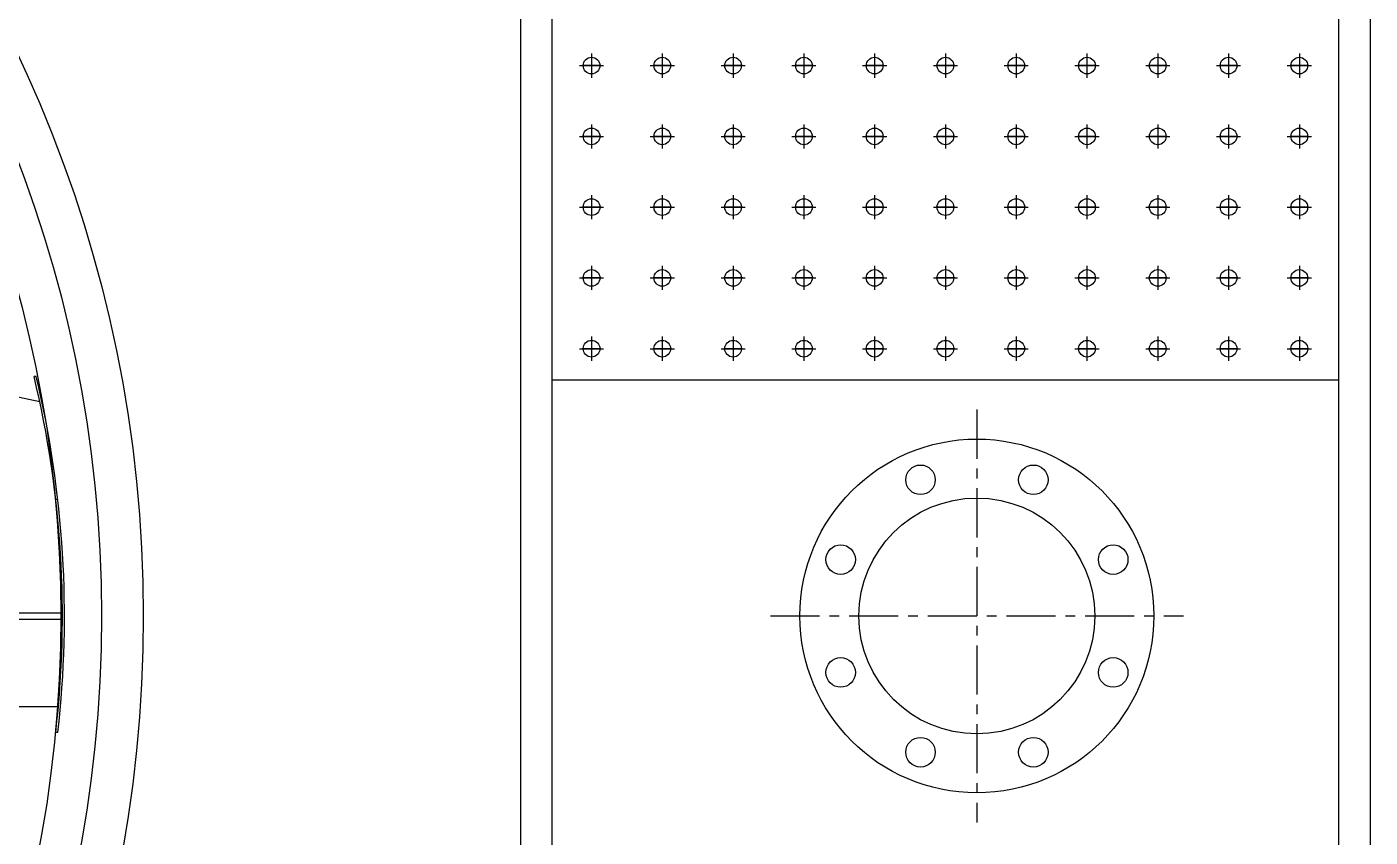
# Model space of a CAD drawing. Header units: millimetres. Extents: x 0 to 25222, y 0 to 17836.
# Drawn here: x 8255 to 9963, y 12938 to 13968 of the extents above; entities that cross this region are included whole.
import ezdxf

# ---------------------------------------------------------------- set-up
doc = ezdxf.new("R2010")
doc.units = ezdxf.units.MM
doc.linetypes.add('CENTER', pattern=[2, 1.25, -0.25, 0.25, -0.25])
doc.layers.add('CENTER', color=1, linetype='CENTER')
doc.layers.add('LINE', color=7, linetype='Continuous')

msp = doc.modelspace()

# ---------------------------------------------------------------- linework, layer by layer
at = {"color": 3}
for p, q in [((9963.1, 15019.1), (9963.1, 11419.1)), ((8883.1, 11459.1), (8883.1, 14979.1)), ((8923.1, 11459.1), (8923.1, 14979.1)), ((9923.1, 14979.1), (9923.1, 11459.1)), ((9923.1, 13519.1), (8923.1, 13519.1)), ((6810.5, 13223), (8298.4, 13223)), ((6810.5, 13215.1), (8298.4, 13215.1))]:
    msp.add_line(p, q, dxfattribs=at)
for centre, radius in [((6728.1, 13219.1), 1675), ((6728.1, 13219.1), 1675), ((6728.1, 13219.1), 1621.9), ((6728.1, 13219.1), 1570.3), ((9463.1, 13219.1), 225), ((9391.4, 13392.3), 18.8), ((9534.9, 13392.3), 18.8), ((9463.1, 13219.1), 150), ((9289.9, 13290.8), 18.8), ((9636.4, 13290.8), 18.8), ((9289.9, 13147.3), 18.8), ((9636.4, 13147.3), 18.8), ((9391.4, 13045.8), 18.8), ((9534.9, 13045.8), 18.8)]:
    msp.add_circle(centre, radius, dxfattribs=at)
for centre in [(8973.1, 13919.1), (9063.1, 13919.1), (9153.1, 13919.1), (9243.1, 13919.1), (9333.1, 13919.1), (9423.1, 13919.1), (9513.1, 13919.1), (9603.1, 13919.1), (9693.1, 13919.1), (9783.1, 13919.1), (9873.1, 13919.1), (8973.1, 13829.1), (9063.1, 13829.1), (9153.1, 13829.1), (9243.1, 13829.1), (9333.1, 13829.1), (9423.1, 13829.1), (9513.1, 13829.1), (9603.1, 13829.1), (9693.1, 13829.1), (9783.1, 13829.1), (9873.1, 13829.1), (8973.1, 13739.1), (9063.1, 13739.1), (9153.1, 13739.1), (9243.1, 13739.1), (9333.1, 13739.1), (9423.1, 13739.1), (9513.1, 13739.1), (9603.1, 13739.1), (9693.1, 13739.1), (9783.1, 13739.1), (9873.1, 13739.1), (8973.1, 13649.1), (9063.1, 13649.1), (9153.1, 13649.1), (9243.1, 13649.1), (9333.1, 13649.1), (9423.1, 13649.1), (9513.1, 13649.1), (9603.1, 13649.1), (9693.1, 13649.1), (9783.1, 13649.1), (9873.1, 13649.1), (8973.1, 13559.1), (9063.1, 13559.1), (9153.1, 13559.1), (9243.1, 13559.1), (9333.1, 13559.1), (9423.1, 13559.1), (9513.1, 13559.1), (9603.1, 13559.1), (9693.1, 13559.1), (9783.1, 13559.1), (9873.1, 13559.1)]:
    msp.add_circle(centre, 10.6)
at = {"layer": 'CENTER', "linetype": 'CENTER', "ltscale": 50}
for p, q in [((8973.1, 13934.4), (8973.1, 13903.8)), ((8973.1, 13930.8), (8973.1, 13907.3)), ((9063.1, 13934.4), (9063.1, 13903.8)), ((9063.1, 13930.8), (9063.1, 13907.3)), ((9153.1, 13934.4), (9153.1, 13903.8)), ((9153.1, 13930.8), (9153.1, 13907.3)), ((9243.1, 13934.4), (9243.1, 13903.8)), ((9243.1, 13930.8), (9243.1, 13907.3)), ((9333.1, 13934.4), (9333.1, 13903.8)), ((9333.1, 13930.8), (9333.1, 13907.3)), ((9423.1, 13934.4), (9423.1, 13903.8)), ((9423.1, 13930.8), (9423.1, 13907.3)), ((9513.1, 13934.4), (9513.1, 13903.8)), ((9513.1, 13930.8), (9513.1, 13907.3)), ((9603.1, 13934.4), (9603.1, 13903.8)), ((9603.1, 13930.8), (9603.1, 13907.3)), ((9693.1, 13934.4), (9693.1, 13903.8)), ((9693.1, 13930.8), (9693.1, 13907.3)), ((9783.1, 13934.4), (9783.1, 13903.8)), ((9783.1, 13930.8), (9783.1, 13907.3)), ((9873.1, 13934.4), (9873.1, 13903.8)), ((9873.1, 13930.8), (9873.1, 13907.3)), ((8957.8, 13919.1), (8988.4, 13919.1)), ((8984.9, 13919.1), (8961.4, 13919.1)), ((8961.4, 13919.1), (8984.9, 13919.1)), ((8984.9, 13919.1), (8961.4, 13919.1)), ((9047.8, 13919.1), (9078.4, 13919.1)), ((9074.9, 13919.1), (9051.4, 13919.1)), ((9051.4, 13919.1), (9074.9, 13919.1)), ((9074.9, 13919.1), (9051.4, 13919.1)), ((9137.8, 13919.1), (9168.4, 13919.1)), ((9164.9, 13919.1), (9141.4, 13919.1)), ((9141.4, 13919.1), (9164.9, 13919.1)), ((9164.9, 13919.1), (9141.4, 13919.1)), ((9227.8, 13919.1), (9258.4, 13919.1)), ((9254.9, 13919.1), (9231.4, 13919.1)), ((9231.4, 13919.1), (9254.9, 13919.1)), ((9254.9, 13919.1), (9231.4, 13919.1)), ((9317.8, 13919.1), (9348.4, 13919.1)), ((9344.9, 13919.1), (9321.4, 13919.1)), ((9321.4, 13919.1), (9344.9, 13919.1)), ((9344.9, 13919.1), (9321.4, 13919.1)), ((9407.8, 13919.1), (9438.4, 13919.1)), ((9434.9, 13919.1), (9411.4, 13919.1)), ((9411.4, 13919.1), (9434.9, 13919.1)), ((9434.9, 13919.1), (9411.4, 13919.1)), ((9497.8, 13919.1), (9528.4, 13919.1)), ((9524.9, 13919.1), (9501.4, 13919.1)), ((9501.4, 13919.1), (9524.9, 13919.1)), ((9524.9, 13919.1), (9501.4, 13919.1)), ((9587.8, 13919.1), (9618.4, 13919.1)), ((9614.9, 13919.1), (9591.4, 13919.1)), ((9591.4, 13919.1), (9614.9, 13919.1)), ((9614.9, 13919.1), (9591.4, 13919.1)), ((9677.8, 13919.1), (9708.4, 13919.1)), ((9704.9, 13919.1), (9681.4, 13919.1)), ((9681.4, 13919.1), (9704.9, 13919.1)), ((9704.9, 13919.1), (9681.4, 13919.1)), ((9767.8, 13919.1), (9798.4, 13919.1)), ((9794.9, 13919.1), (9771.4, 13919.1)), ((9771.4, 13919.1), (9794.9, 13919.1)), ((9794.9, 13919.1), (9771.4, 13919.1)), ((9857.8, 13919.1), (9888.4, 13919.1)), ((9884.9, 13919.1), (9861.4, 13919.1)), ((9861.4, 13919.1), (9884.9, 13919.1)), ((9884.9, 13919.1), (9861.4, 13919.1)), ((8973.1, 13844.4), (8973.1, 13813.8)), ((8973.1, 13840.8), (8973.1, 13817.3)), ((9063.1, 13844.4), (9063.1, 13813.8)), ((9063.1, 13840.8), (9063.1, 13817.3)), ((9153.1, 13844.4), (9153.1, 13813.8)), ((9153.1, 13840.8), (9153.1, 13817.3)), ((9243.1, 13844.4), (9243.1, 13813.8)), ((9243.1, 13840.8), (9243.1, 13817.3)), ((9333.1, 13844.4), (9333.1, 13813.8)), ((9333.1, 13840.8), (9333.1, 13817.3)), ((9423.1, 13844.4), (9423.1, 13813.8)), ((9423.1, 13840.8), (9423.1, 13817.3)), ((9513.1, 13844.4), (9513.1, 13813.8)), ((9513.1, 13840.8), (9513.1, 13817.3)), ((9603.1, 13844.4), (9603.1, 13813.8)), ((9603.1, 13840.8), (9603.1, 13817.3)), ((9693.1, 13844.4), (9693.1, 13813.8)), ((9693.1, 13840.8), (9693.1, 13817.3)), ((9783.1, 13844.4), (9783.1, 13813.8)), ((9783.1, 13840.8), (9783.1, 13817.3)), ((9873.1, 13844.4), (9873.1, 13813.8)), ((9873.1, 13840.8), (9873.1, 13817.3)), ((8957.8, 13829.1), (8988.4, 13829.1)), ((8984.9, 13829.1), (8961.4, 13829.1)), ((8961.4, 13829.1), (8984.9, 13829.1)), ((8984.9, 13829.1), (8961.4, 13829.1)), ((9047.8, 13829.1), (9078.4, 13829.1)), ((9074.9, 13829.1), (9051.4, 13829.1)), ((9051.4, 13829.1), (9074.9, 13829.1)), ((9074.9, 13829.1), (9051.4, 13829.1)), ((9137.8, 13829.1), (9168.4, 13829.1)), ((9164.9, 13829.1), (9141.4, 13829.1)), ((9141.4, 13829.1), (9164.9, 13829.1)), ((9164.9, 13829.1), (9141.4, 13829.1)), ((9227.8, 13829.1), (9258.4, 13829.1)), ((9254.9, 13829.1), (9231.4, 13829.1)), ((9231.4, 13829.1), (9254.9, 13829.1)), ((9254.9, 13829.1), (9231.4, 13829.1)), ((9317.8, 13829.1), (9348.4, 13829.1)), ((9344.9, 13829.1), (9321.4, 13829.1)), ((9321.4, 13829.1), (9344.9, 13829.1)), ((9344.9, 13829.1), (9321.4, 13829.1)), ((9407.8, 13829.1), (9438.4, 13829.1)), ((9434.9, 13829.1), (9411.4, 13829.1)), ((9411.4, 13829.1), (9434.9, 13829.1)), ((9434.9, 13829.1), (9411.4, 13829.1)), ((9497.8, 13829.1), (9528.4, 13829.1)), ((9524.9, 13829.1), (9501.4, 13829.1)), ((9501.4, 13829.1), (9524.9, 13829.1)), ((9524.9, 13829.1), (9501.4, 13829.1)), ((9587.8, 13829.1), (9618.4, 13829.1)), ((9614.9, 13829.1), (9591.4, 13829.1)), ((9591.4, 13829.1), (9614.9, 13829.1)), ((9614.9, 13829.1), (9591.4, 13829.1)), ((9677.8, 13829.1), (9708.4, 13829.1)), ((9704.9, 13829.1), (9681.4, 13829.1)), ((9681.4, 13829.1), (9704.9, 13829.1)), ((9704.9, 13829.1), (9681.4, 13829.1)), ((9767.8, 13829.1), (9798.4, 13829.1)), ((9794.9, 13829.1), (9771.4, 13829.1)), ((9771.4, 13829.1), (9794.9, 13829.1)), ((9794.9, 13829.1), (9771.4, 13829.1)), ((9857.8, 13829.1), (9888.4, 13829.1)), ((9884.9, 13829.1), (9861.4, 13829.1)), ((9861.4, 13829.1), (9884.9, 13829.1)), ((9884.9, 13829.1), (9861.4, 13829.1)), ((8973.1, 13754.4), (8973.1, 13723.8)), ((8973.1, 13750.8), (8973.1, 13727.3)), ((9063.1, 13754.4), (9063.1, 13723.8)), ((9063.1, 13750.8), (9063.1, 13727.3)), ((9153.1, 13754.4), (9153.1, 13723.8)), ((9153.1, 13750.8), (9153.1, 13727.3)), ((9243.1, 13754.4), (9243.1, 13723.8)), ((9243.1, 13750.8), (9243.1, 13727.3)), ((9333.1, 13754.4), (9333.1, 13723.8)), ((9333.1, 13750.8), (9333.1, 13727.3)), ((9423.1, 13754.4), (9423.1, 13723.8)), ((9423.1, 13750.8), (9423.1, 13727.3)), ((9513.1, 13754.4), (9513.1, 13723.8)), ((9513.1, 13750.8), (9513.1, 13727.3)), ((9603.1, 13754.4), (9603.1, 13723.8)), ((9603.1, 13750.8), (9603.1, 13727.3)), ((9693.1, 13754.4), (9693.1, 13723.8)), ((9693.1, 13750.8), (9693.1, 13727.3)), ((9783.1, 13754.4), (9783.1, 13723.8)), ((9783.1, 13750.8), (9783.1, 13727.3)), ((9873.1, 13754.4), (9873.1, 13723.8)), ((9873.1, 13750.8), (9873.1, 13727.3)), ((8957.8, 13739.1), (8988.4, 13739.1)), ((8984.9, 13739.1), (8961.4, 13739.1)), ((8961.4, 13739.1), (8984.9, 13739.1)), ((8984.9, 13739.1), (8961.4, 13739.1)), ((9047.8, 13739.1), (9078.4, 13739.1)), ((9074.9, 13739.1), (9051.4, 13739.1)), ((9051.4, 13739.1), (9074.9, 13739.1)), ((9074.9, 13739.1), (9051.4, 13739.1)), ((9137.8, 13739.1), (9168.4, 13739.1)), ((9164.9, 13739.1), (9141.4, 13739.1)), ((9141.4, 13739.1), (9164.9, 13739.1)), ((9164.9, 13739.1), (9141.4, 13739.1)), ((9227.8, 13739.1), (9258.4, 13739.1)), ((9254.9, 13739.1), (9231.4, 13739.1)), ((9231.4, 13739.1), (9254.9, 13739.1)), ((9254.9, 13739.1), (9231.4, 13739.1)), ((9317.8, 13739.1), (9348.4, 13739.1)), ((9344.9, 13739.1), (9321.4, 13739.1)), ((9321.4, 13739.1), (9344.9, 13739.1)), ((9344.9, 13739.1), (9321.4, 13739.1)), ((9407.8, 13739.1), (9438.4, 13739.1)), ((9434.9, 13739.1), (9411.4, 13739.1)), ((9411.4, 13739.1), (9434.9, 13739.1)), ((9434.9, 13739.1), (9411.4, 13739.1)), ((9497.8, 13739.1), (9528.4, 13739.1)), ((9524.9, 13739.1), (9501.4, 13739.1)), ((9501.4, 13739.1), (9524.9, 13739.1)), ((9524.9, 13739.1), (9501.4, 13739.1)), ((9587.8, 13739.1), (9618.4, 13739.1)), ((9614.9, 13739.1), (9591.4, 13739.1)), ((9591.4, 13739.1), (9614.9, 13739.1)), ((9614.9, 13739.1), (9591.4, 13739.1)), ((9677.8, 13739.1), (9708.4, 13739.1)), ((9704.9, 13739.1), (9681.4, 13739.1)), ((9681.4, 13739.1), (9704.9, 13739.1)), ((9704.9, 13739.1), (9681.4, 13739.1)), ((9767.8, 13739.1), (9798.4, 13739.1)), ((9794.9, 13739.1), (9771.4, 13739.1)), ((9771.4, 13739.1), (9794.9, 13739.1)), ((9794.9, 13739.1), (9771.4, 13739.1)), ((9857.8, 13739.1), (9888.4, 13739.1)), ((9884.9, 13739.1), (9861.4, 13739.1)), ((9861.4, 13739.1), (9884.9, 13739.1)), ((9884.9, 13739.1), (9861.4, 13739.1)), ((8973.1, 13664.4), (8973.1, 13633.8)), ((9063.1, 13664.4), (9063.1, 13633.8)), ((9153.1, 13664.4), (9153.1, 13633.8)), ((9243.1, 13664.4), (9243.1, 13633.8)), ((9333.1, 13664.4), (9333.1, 13633.8)), ((9423.1, 13664.4), (9423.1, 13633.8)), ((9513.1, 13664.4), (9513.1, 13633.8)), ((9603.1, 13664.4), (9603.1, 13633.8)), ((9693.1, 13664.4), (9693.1, 13633.8)), ((9783.1, 13664.4), (9783.1, 13633.8)), ((9873.1, 13664.4), (9873.1, 13633.8)), ((8957.8, 13649.1), (8988.4, 13649.1)), ((8984.9, 13649.1), (8961.4, 13649.1)), ((8961.4, 13649.1), (8984.9, 13649.1)), ((8984.9, 13649.1), (8961.4, 13649.1)), ((8973.1, 13660.8), (8973.1, 13637.3)), ((9047.8, 13649.1), (9078.4, 13649.1)), ((9074.9, 13649.1), (9051.4, 13649.1)), ((9051.4, 13649.1), (9074.9, 13649.1)), ((9074.9, 13649.1), (9051.4, 13649.1)), ((9063.1, 13660.8), (9063.1, 13637.3)), ((9137.8, 13649.1), (9168.4, 13649.1)), ((9164.9, 13649.1), (9141.4, 13649.1)), ((9141.4, 13649.1), (9164.9, 13649.1)), ((9164.9, 13649.1), (9141.4, 13649.1)), ((9153.1, 13660.8), (9153.1, 13637.3)), ((9227.8, 13649.1), (9258.4, 13649.1)), ((9254.9, 13649.1), (9231.4, 13649.1)), ((9231.4, 13649.1), (9254.9, 13649.1)), ((9254.9, 13649.1), (9231.4, 13649.1)), ((9243.1, 13660.8), (9243.1, 13637.3)), ((9317.8, 13649.1), (9348.4, 13649.1)), ((9344.9, 13649.1), (9321.4, 13649.1)), ((9321.4, 13649.1), (9344.9, 13649.1)), ((9344.9, 13649.1), (9321.4, 13649.1)), ((9333.1, 13660.8), (9333.1, 13637.3)), ((9407.8, 13649.1), (9438.4, 13649.1)), ((9434.9, 13649.1), (9411.4, 13649.1)), ((9411.4, 13649.1), (9434.9, 13649.1)), ((9434.9, 13649.1), (9411.4, 13649.1)), ((9423.1, 13660.8), (9423.1, 13637.3)), ((9497.8, 13649.1), (9528.4, 13649.1)), ((9524.9, 13649.1), (9501.4, 13649.1)), ((9501.4, 13649.1), (9524.9, 13649.1)), ((9524.9, 13649.1), (9501.4, 13649.1)), ((9513.1, 13660.8), (9513.1, 13637.3)), ((9587.8, 13649.1), (9618.4, 13649.1)), ((9614.9, 13649.1), (9591.4, 13649.1)), ((9591.4, 13649.1), (9614.9, 13649.1)), ((9614.9, 13649.1), (9591.4, 13649.1)), ((9603.1, 13660.8), (9603.1, 13637.3)), ((9677.8, 13649.1), (9708.4, 13649.1)), ((9704.9, 13649.1), (9681.4, 13649.1)), ((9681.4, 13649.1), (9704.9, 13649.1)), ((9704.9, 13649.1), (9681.4, 13649.1)), ((9693.1, 13660.8), (9693.1, 13637.3)), ((9767.8, 13649.1), (9798.4, 13649.1)), ((9794.9, 13649.1), (9771.4, 13649.1)), ((9771.4, 13649.1), (9794.9, 13649.1)), ((9794.9, 13649.1), (9771.4, 13649.1)), ((9783.1, 13660.8), (9783.1, 13637.3)), ((9857.8, 13649.1), (9888.4, 13649.1)), ((9884.9, 13649.1), (9861.4, 13649.1)), ((9861.4, 13649.1), (9884.9, 13649.1)), ((9884.9, 13649.1), (9861.4, 13649.1)), ((9873.1, 13660.8), (9873.1, 13637.3)), ((8973.1, 13574.4), (8973.1, 13543.8)), ((8973.1, 13570.8), (8973.1, 13547.3)), ((9063.1, 13574.4), (9063.1, 13543.8)), ((9063.1, 13570.8), (9063.1, 13547.3)), ((9153.1, 13574.4), (9153.1, 13543.8)), ((9153.1, 13570.8), (9153.1, 13547.3)), ((9243.1, 13574.4), (9243.1, 13543.8)), ((9243.1, 13570.8), (9243.1, 13547.3)), ((9333.1, 13574.4), (9333.1, 13543.8)), ((9333.1, 13570.8), (9333.1, 13547.3)), ((9423.1, 13574.4), (9423.1, 13543.8)), ((9423.1, 13570.8), (9423.1, 13547.3)), ((9513.1, 13574.4), (9513.1, 13543.8)), ((9513.1, 13570.8), (9513.1, 13547.3)), ((9603.1, 13574.4), (9603.1, 13543.8)), ((9603.1, 13570.8), (9603.1, 13547.3)), ((9693.1, 13574.4), (9693.1, 13543.8)), ((9693.1, 13570.8), (9693.1, 13547.3)), ((9783.1, 13574.4), (9783.1, 13543.8)), ((9783.1, 13570.8), (9783.1, 13547.3)), ((9873.1, 13574.4), (9873.1, 13543.8)), ((9873.1, 13570.8), (9873.1, 13547.3)), ((8957.8, 13559.1), (8988.4, 13559.1)), ((8984.9, 13559.1), (8961.4, 13559.1)), ((8961.4, 13559.1), (8984.9, 13559.1)), ((8984.9, 13559.1), (8961.4, 13559.1)), ((9047.8, 13559.1), (9078.4, 13559.1)), ((9074.9, 13559.1), (9051.4, 13559.1)), ((9051.4, 13559.1), (9074.9, 13559.1)), ((9074.9, 13559.1), (9051.4, 13559.1)), ((9137.8, 13559.1), (9168.4, 13559.1)), ((9164.9, 13559.1), (9141.4, 13559.1)), ((9141.4, 13559.1), (9164.9, 13559.1)), ((9164.9, 13559.1), (9141.4, 13559.1)), ((9227.8, 13559.1), (9258.4, 13559.1)), ((9254.9, 13559.1), (9231.4, 13559.1)), ((9231.4, 13559.1), (9254.9, 13559.1)), ((9254.9, 13559.1), (9231.4, 13559.1)), ((9317.8, 13559.1), (9348.4, 13559.1)), ((9344.9, 13559.1), (9321.4, 13559.1)), ((9321.4, 13559.1), (9344.9, 13559.1)), ((9344.9, 13559.1), (9321.4, 13559.1)), ((9407.8, 13559.1), (9438.4, 13559.1)), ((9434.9, 13559.1), (9411.4, 13559.1)), ((9411.4, 13559.1), (9434.9, 13559.1)), ((9434.9, 13559.1), (9411.4, 13559.1)), ((9497.8, 13559.1), (9528.4, 13559.1)), ((9524.9, 13559.1), (9501.4, 13559.1)), ((9501.4, 13559.1), (9524.9, 13559.1)), ((9524.9, 13559.1), (9501.4, 13559.1)), ((9587.8, 13559.1), (9618.4, 13559.1)), ((9614.9, 13559.1), (9591.4, 13559.1)), ((9591.4, 13559.1), (9614.9, 13559.1)), ((9614.9, 13559.1), (9591.4, 13559.1)), ((9677.8, 13559.1), (9708.4, 13559.1)), ((9704.9, 13559.1), (9681.4, 13559.1)), ((9681.4, 13559.1), (9704.9, 13559.1)), ((9704.9, 13559.1), (9681.4, 13559.1)), ((9767.8, 13559.1), (9798.4, 13559.1)), ((9794.9, 13559.1), (9771.4, 13559.1)), ((9771.4, 13559.1), (9794.9, 13559.1)), ((9794.9, 13559.1), (9771.4, 13559.1)), ((9857.8, 13559.1), (9888.4, 13559.1)), ((9884.9, 13559.1), (9861.4, 13559.1)), ((9861.4, 13559.1), (9884.9, 13559.1)), ((9884.9, 13559.1), (9861.4, 13559.1)), ((9463.1, 13481.6), (9463.1, 12956.6)), ((9200.6, 13219.1), (9725.6, 13219.1))]:
    msp.add_line(p, q, dxfattribs=at)
at = {"layer": 'LINE', "color": 3}
for p, q in [((7740.2, 13604.8), (8271.5, 13491.9)), ((8267, 13523.6), (8264.3, 13523.6)), ((8294.5, 13367.2), (8291.8, 13367.2)), ((8295.2, 13103.7), (7103.7, 13103.7)), ((8294.5, 13070.9), (8291.8, 13070.9))]:
    msp.add_line(p, q, dxfattribs=at)
for radius, start, end in [(1306, 353.4876, 13.487), (1308.6, 353.5007, 13.4595)]:
    msp.add_arc((6994.3, 13219.1), radius, start, end, dxfattribs=at)

doc.saveas('drawing.dxf')
